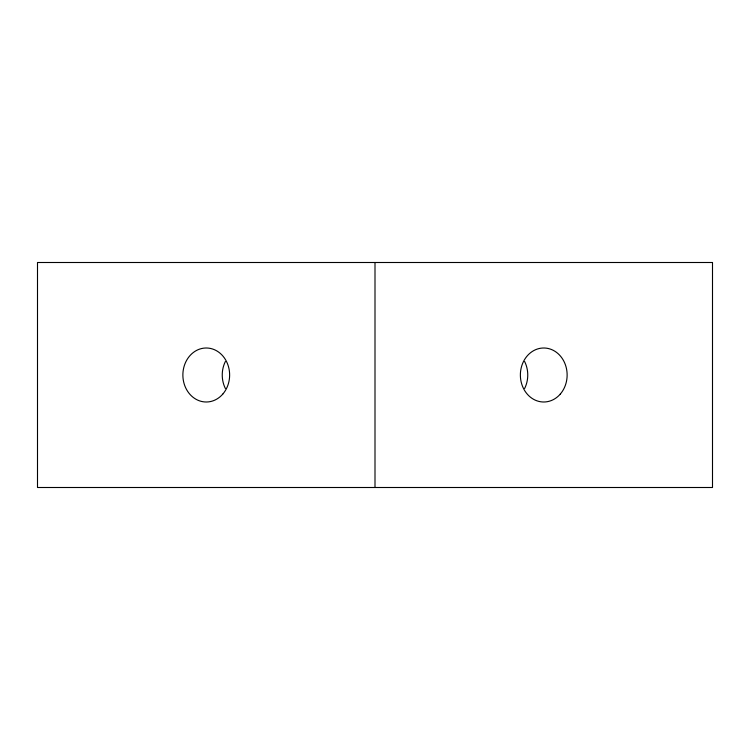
<?xml version="1.0" encoding="UTF-8"?>
<svg xmlns="http://www.w3.org/2000/svg" width="750" height="750" viewBox="0 0 750 750"><rect width="100%" height="100%" fill="white"/><g stroke="black" fill="none" stroke-linecap="round" stroke-linejoin="round"><path stroke-width="1.12" d="M375 262.5L375 487.5M225.375 388.5A27 23.381 -90 0 1 225.375 361.5M524.625 361.5A27 23.381 -90 0 1 524.625 388.5M712.5 262.5L37.5 262.5L37.5 487.5L712.5 487.5L712.5 262.5M560.288 394.088A27 23.381 -90 0 0 549.806 348.919A27 23.381 -90 0 0 521.166 381.984A27 23.381 -90 0 0 560.288 394.088M222.787 394.088A27 23.381 -90 0 0 212.306 348.919A27 23.381 -90 0 0 183.666 381.984A27 23.381 -90 0 0 222.787 394.088"/></g></svg>
